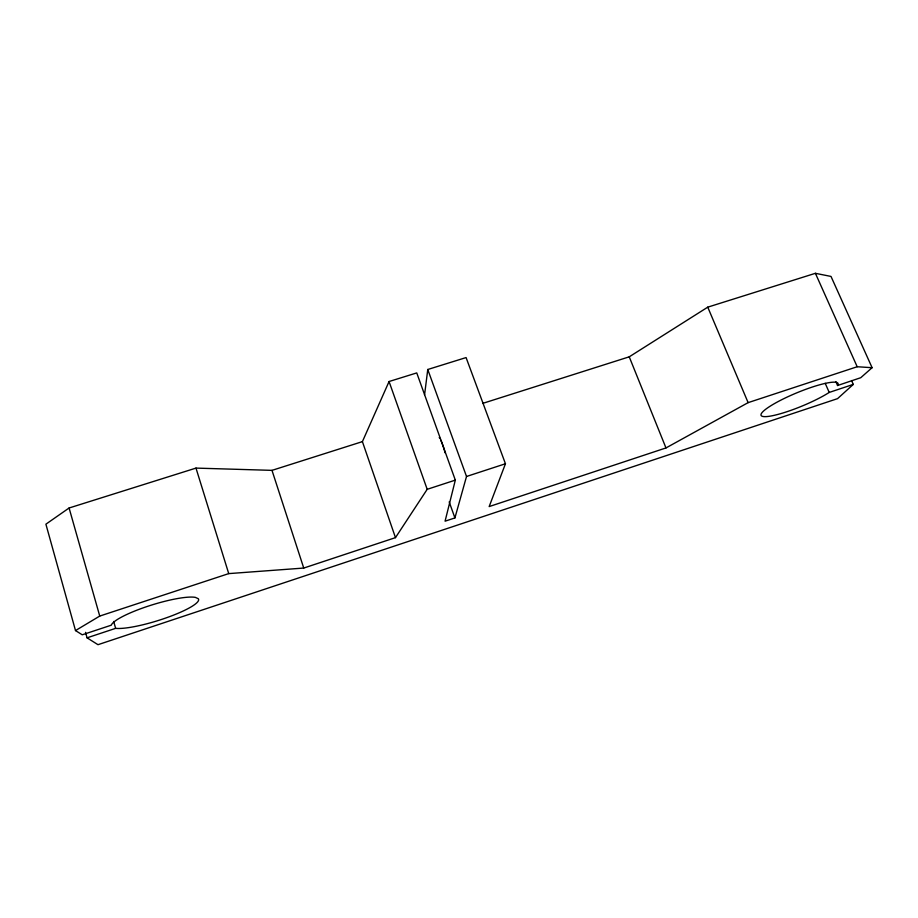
<?xml version="1.0" encoding="UTF-8"?>
<svg xmlns="http://www.w3.org/2000/svg" width="918" height="918" viewBox="0 0 918 918"><rect width="100%" height="100%" fill="white"/><g stroke="black" fill="none" stroke-linecap="round" stroke-linejoin="round"><path stroke-width="1.38" d="M424.564 394.843L427.765 369.495L466.08 357.572L505.451 463.762L489.168 506.575L665.975 447.938L748.124 402.635L857.194 366.741L872.1 367.705L831.008 276.433L815.402 273.312L707.755 307.163L629.243 356.827L482.799 403.358M362.403 441.627L271.992 470.36L195.982 468.1L69.091 507.998L45.9 524.189L75.505 630.563L99.741 616.07L228.731 573.612L303.743 568.058L395.474 537.638L362.403 441.627L389.06 381.521L416.749 372.915L455.328 480.125L445.069 521.194L454.915 517.924L466.516 476.476L427.765 369.495M395.474 537.638L427.191 489.317L455.328 480.125M851.56 380.522L853.292 384.401L837.56 398.641L97.985 644.688L87.061 637.826L85.535 632.353M872.1 367.705L860.751 377.711L837.56 385.514A41.654 7.126 -22.5 0 0 792.819 394.522A41.654 7.126 -22.5 0 0 766.22 416.611A41.654 7.126 -22.5 0 0 829.218 392.434L853.292 384.401M87.061 637.826L115.645 628.348A45.693 8.365 -17.2 0 0 167.466 617.412A45.693 8.365 -17.2 0 0 198.265 598.708L195.362 597.377A45.693 8.365 -17.2 0 0 148.005 606.201A45.693 8.365 -17.2 0 0 111.319 625.181L82.241 634.797L75.505 630.563M466.516 476.476L505.451 463.762M815.402 273.312L857.194 366.741M835.839 381.613L837.56 385.514M825.213 383.311L829.218 392.434M707.755 307.163L748.124 402.635M629.243 356.827L665.975 447.938M449.189 501.882L454.915 517.924M389.06 381.521L427.191 489.317M271.992 470.36L303.743 568.058M195.982 468.1L228.731 573.612M113.671 621.463L115.645 628.348M69.091 507.998L99.741 616.07M439.229 437.542A11.005 1.492 72.2 0 1 439.917 438.506M440.755 440.112A11.005 1.492 72.2 0 1 445.058 452.815"/></g></svg>
